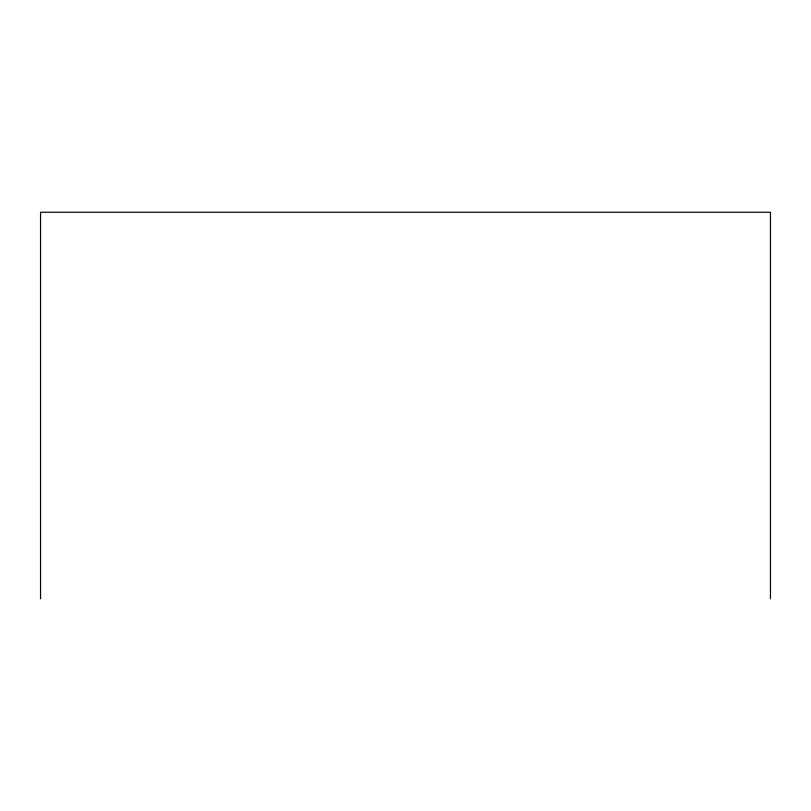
<?xml version="1.0" encoding="UTF-8"?>
<svg xmlns="http://www.w3.org/2000/svg" width="811" height="811" viewBox="0 0 811 811"><rect width="100%" height="100%" fill="white"/><g stroke="black" fill="none" stroke-linecap="round" stroke-linejoin="round"><path stroke-width="1.22" d="M770.45 598.751L770.45 212.249L40.55 212.249L40.55 598.751"/></g></svg>
